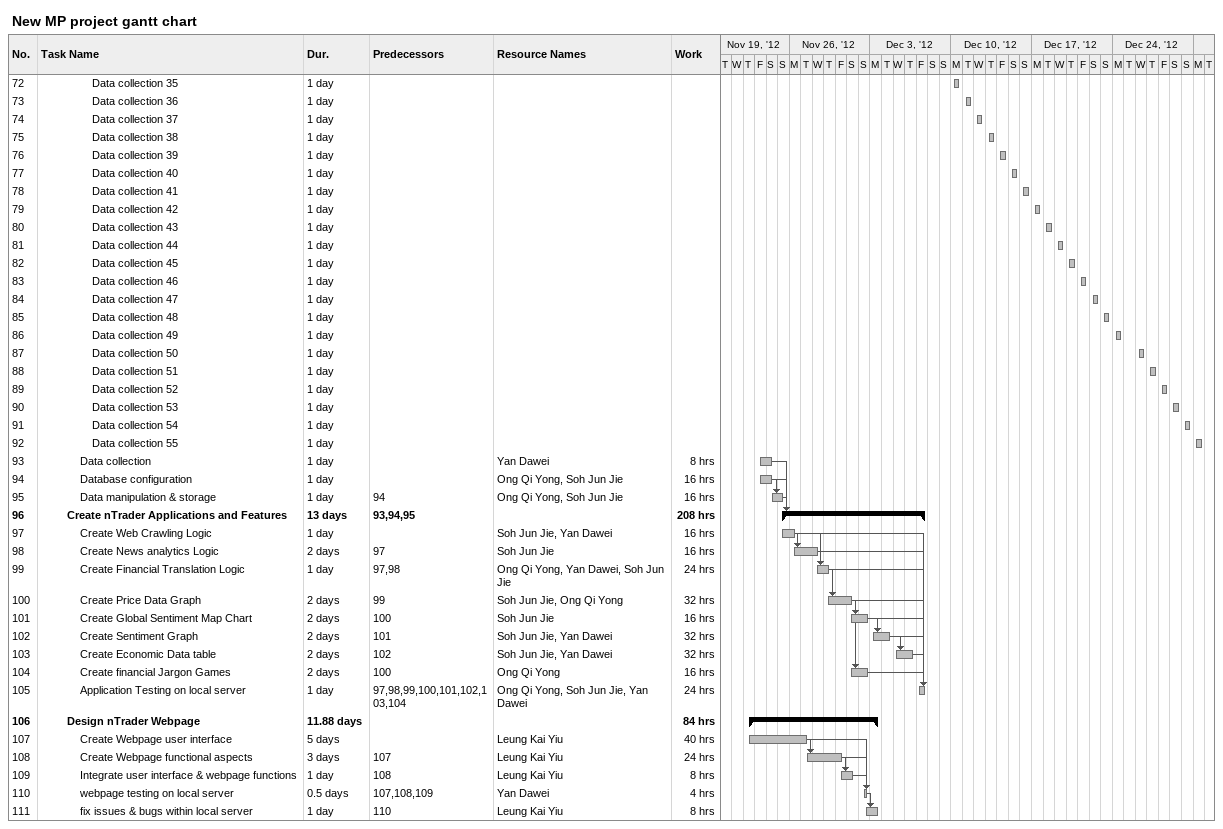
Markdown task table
New MP project gantt chart

| ID | Level | Task | Duration | Start | Finish | Predecessors | Resources | Work (h) |
|---|---|---|---|---|---|---|---|---|
| 72 | 5 | Data collection 35 | 1d | 2012-12-10 | 2012-12-10 |  |  |  |
| 73 | 5 | Data collection 36 | 1d | 2012-12-11 | 2012-12-11 |  |  |  |
| 74 | 5 | Data collection 37 | 1d | 2012-12-12 | 2012-12-12 |  |  |  |
| 75 | 5 | Data collection 38 | 1d | 2012-12-13 | 2012-12-13 |  |  |  |
| 76 | 5 | Data collection 39 | 1d | 2012-12-14 | 2012-12-14 |  |  |  |
| 77 | 5 | Data collection 40 | 1d | 2012-12-15 | 2012-12-15 |  |  |  |
| 78 | 5 | Data collection 41 | 1d | 2012-12-16 | 2012-12-16 |  |  |  |
| 79 | 5 | Data collection 42 | 1d | 2012-12-17 | 2012-12-17 |  |  |  |
| 80 | 5 | Data collection 43 | 1d | 2012-12-18 | 2012-12-18 |  |  |  |
| 81 | 5 | Data collection 44 | 1d | 2012-12-19 | 2012-12-19 |  |  |  |
| 82 | 5 | Data collection 45 | 1d | 2012-12-20 | 2012-12-20 |  |  |  |
| 83 | 5 | Data collection 46 | 1d | 2012-12-21 | 2012-12-21 |  |  |  |
| 84 | 5 | Data collection 47 | 1d | 2012-12-22 | 2012-12-22 |  |  |  |
| 85 | 5 | Data collection 48 | 1d | 2012-12-23 | 2012-12-23 |  |  |  |
| 86 | 5 | Data collection 49 | 1d | 2012-12-24 | 2012-12-24 |  |  |  |
| 87 | 5 | Data collection 50 | 1d | 2012-12-26 | 2012-12-26 |  |  |  |
| 88 | 5 | Data collection 51 | 1d | 2012-12-27 | 2012-12-27 |  |  |  |
| 89 | 5 | Data collection 52 | 1d | 2012-12-28 | 2012-12-28 |  |  |  |
| 90 | 5 | Data collection 53 | 1d | 2012-12-29 | 2012-12-29 |  |  |  |
| 91 | 5 | Data collection 54 | 1d | 2012-12-30 | 2012-12-30 |  |  |  |
| 92 | 5 | Data collection 55 | 1d | 2012-12-31 | 2012-12-31 |  |  |  |
| 93 | 4 | Data collection | 1d | 2012-11-23 | 2012-11-24 |  | Yan Dawei | 8 |
| 94 | 4 | Database configuration | 1d | 2012-11-23 | 2012-11-24 |  | Ong Qi Yong, Soh Jun Jie | 16 |
| 95 | 4 | Data manipulation & storage | 1d | 2012-11-24 | 2012-11-25 | 94 | Ong Qi Yong, Soh Jun Jie | 16 |
| 96 | 3 | **Create nTrader Applications and Features** | 13d | 2012-11-25 | 2012-12-07 | 93, 94, 95 |  | 208 |
| 97 | 4 | Create Web Crawling Logic | 1d | 2012-11-25 | 2012-11-26 |  | Soh Jun Jie, Yan Dawei | 16 |
| 98 | 4 | Create News analytics Logic | 2d | 2012-11-26 | 2012-11-28 | 97 | Soh Jun Jie | 16 |
| 99 | 4 | Create Financial Translation Logic | 1d | 2012-11-28 | 2012-11-29 | 97, 98 | Ong Qi Yong, Yan Dawei, Soh Jun Jie | 24 |
| 100 | 4 | Create Price Data Graph | 2d | 2012-11-29 | 2012-12-01 | 99 | Soh Jun Jie, Ong Qi Yong | 32 |
| 101 | 4 | Create Global Sentiment Map Chart | 2d | 2012-12-01 | 2012-12-02 | 100 | Soh Jun Jie | 16 |
| 102 | 4 | Create Sentiment Graph | 2d | 2012-12-03 | 2012-12-04 | 101 | Soh Jun Jie, Yan Dawei | 32 |
| 103 | 4 | Create Economic Data table | 2d | 2012-12-05 | 2012-12-06 | 102 | Soh Jun Jie, Yan Dawei | 32 |
| 104 | 4 | Create financial Jargon Games | 2d | 2012-12-01 | 2012-12-02 | 100 | Ong Qi Yong | 16 |
| 105 | 4 | Application Testing on local server | 1d | 2012-12-07 | 2012-12-07 | 97, 98, 99, 100, 101, 102, 103, 104 | Ong Qi Yong, Soh Jun Jie, Yan Dawei | 24 |
| 106 | 3 | **Design nTrader Webpage** | 11.88d | 2012-11-22 | 2012-12-03 |  |  | 84 |
| 107 | 4 | Create Webpage user interface | 5d | 2012-11-22 | 2012-11-27 |  | Leung Kai Yiu | 40 |
| 108 | 4 | Create Webpage functional aspects | 3d | 2012-11-27 | 2012-11-30 | 107 | Leung Kai Yiu | 24 |
| 109 | 4 | Integrate user interface & webpage functions | 1d | 2012-11-30 | 2012-12-01 | 108 | Leung Kai Yiu | 8 |
| 110 | 4 | webpage testing on local server | 0.5d | 2012-12-02 | 2012-12-02 | 107, 108, 109 | Yan Dawei | 4 |
| 111 | 4 | fix issues & bugs within local server | 1d | 2012-12-02 | 2012-12-03 | 110 | Leung Kai Yiu | 8 |
